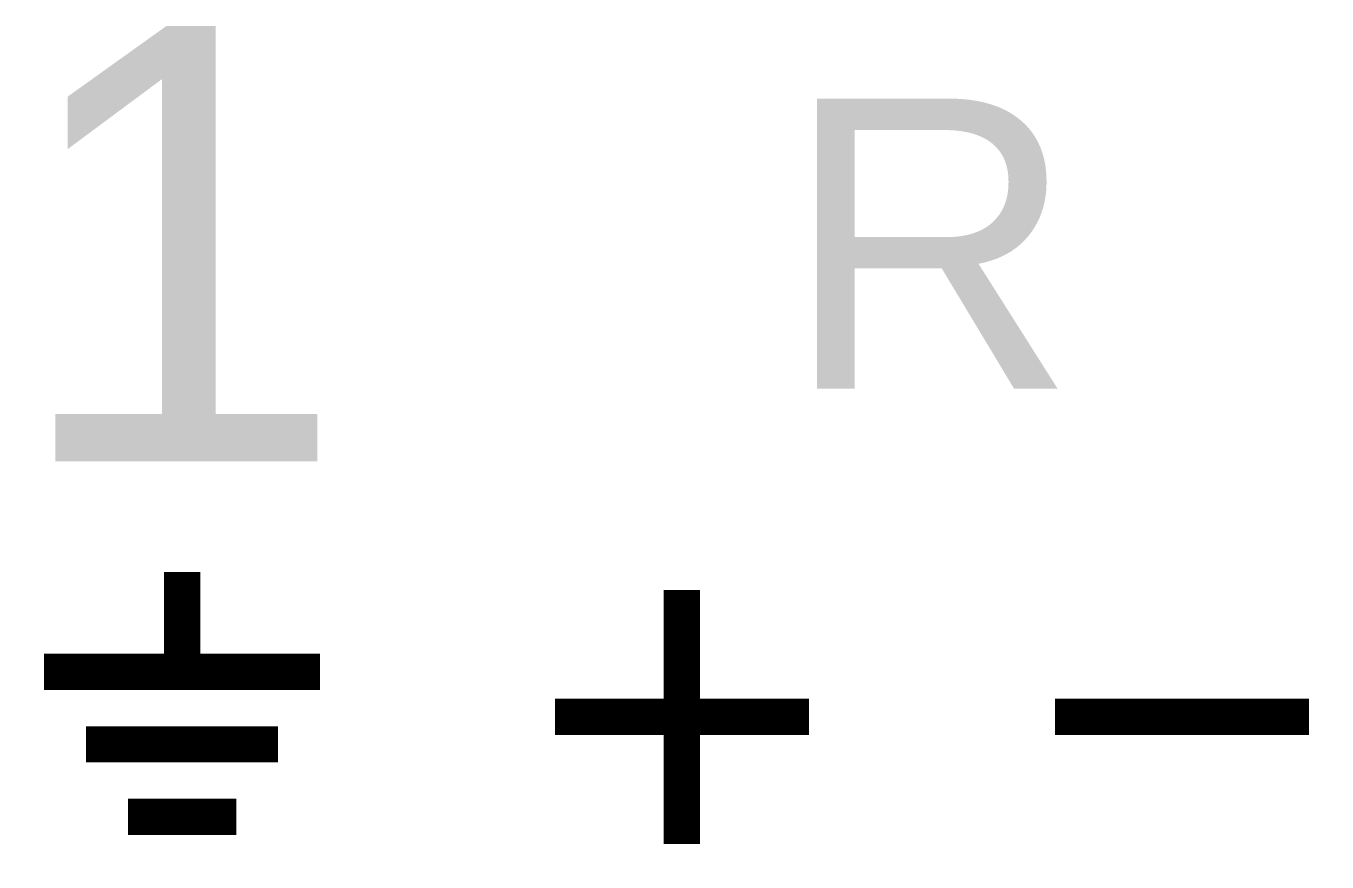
# Model space of a CAD drawing. Header units: inches. Extents: x 0.5 to 19.5, y 0.5 to 12.5.
# Drawn here: x 3.2924 to 3.651, y 1.2813 to 1.5118 of the extents above; entities that cross this region are included whole.
import ezdxf
from ezdxf.enums import TextEntityAlignment as Align

# ---------------------------------------------------------------- set-up
doc = ezdxf.new("R2010")
doc.units = ezdxf.units.IN
doc.header["$MEASUREMENT"] = 0
doc.styles.add('CAD_SALES', font='ARIAL.TTF')

msp = doc.modelspace()

# ---------------------------------------------------------------- linework, layer by layer
at = {"const_width": 0.01}
for points in [[(3.33544, 1.36128), (3.33544, 1.33372)], [(3.47323, 1.35628), (3.47323, 1.28628)], [(3.29742, 1.33372), (3.37346, 1.33372)], [(3.43823, 1.32128), (3.50823, 1.32128)], [(3.57605, 1.32128), (3.64605, 1.32128)], [(3.30896, 1.31372), (3.36191, 1.31372)], [(3.32051, 1.29372), (3.35036, 1.29372)]]:
    msp.add_lwpolyline(points, dxfattribs=at)

# ---------------------------------------------------------------- texts
at = {"style": 'CAD_SALES'}
for s, height, p in [('1', 0.12, (3.33434, 1.39178)), ('R', 0.08, (3.54163, 1.41178))]:
    msp.add_text(s, height=height, dxfattribs=at).set_placement(p, align=Align.CENTER)

doc.saveas('drawing.dxf')
